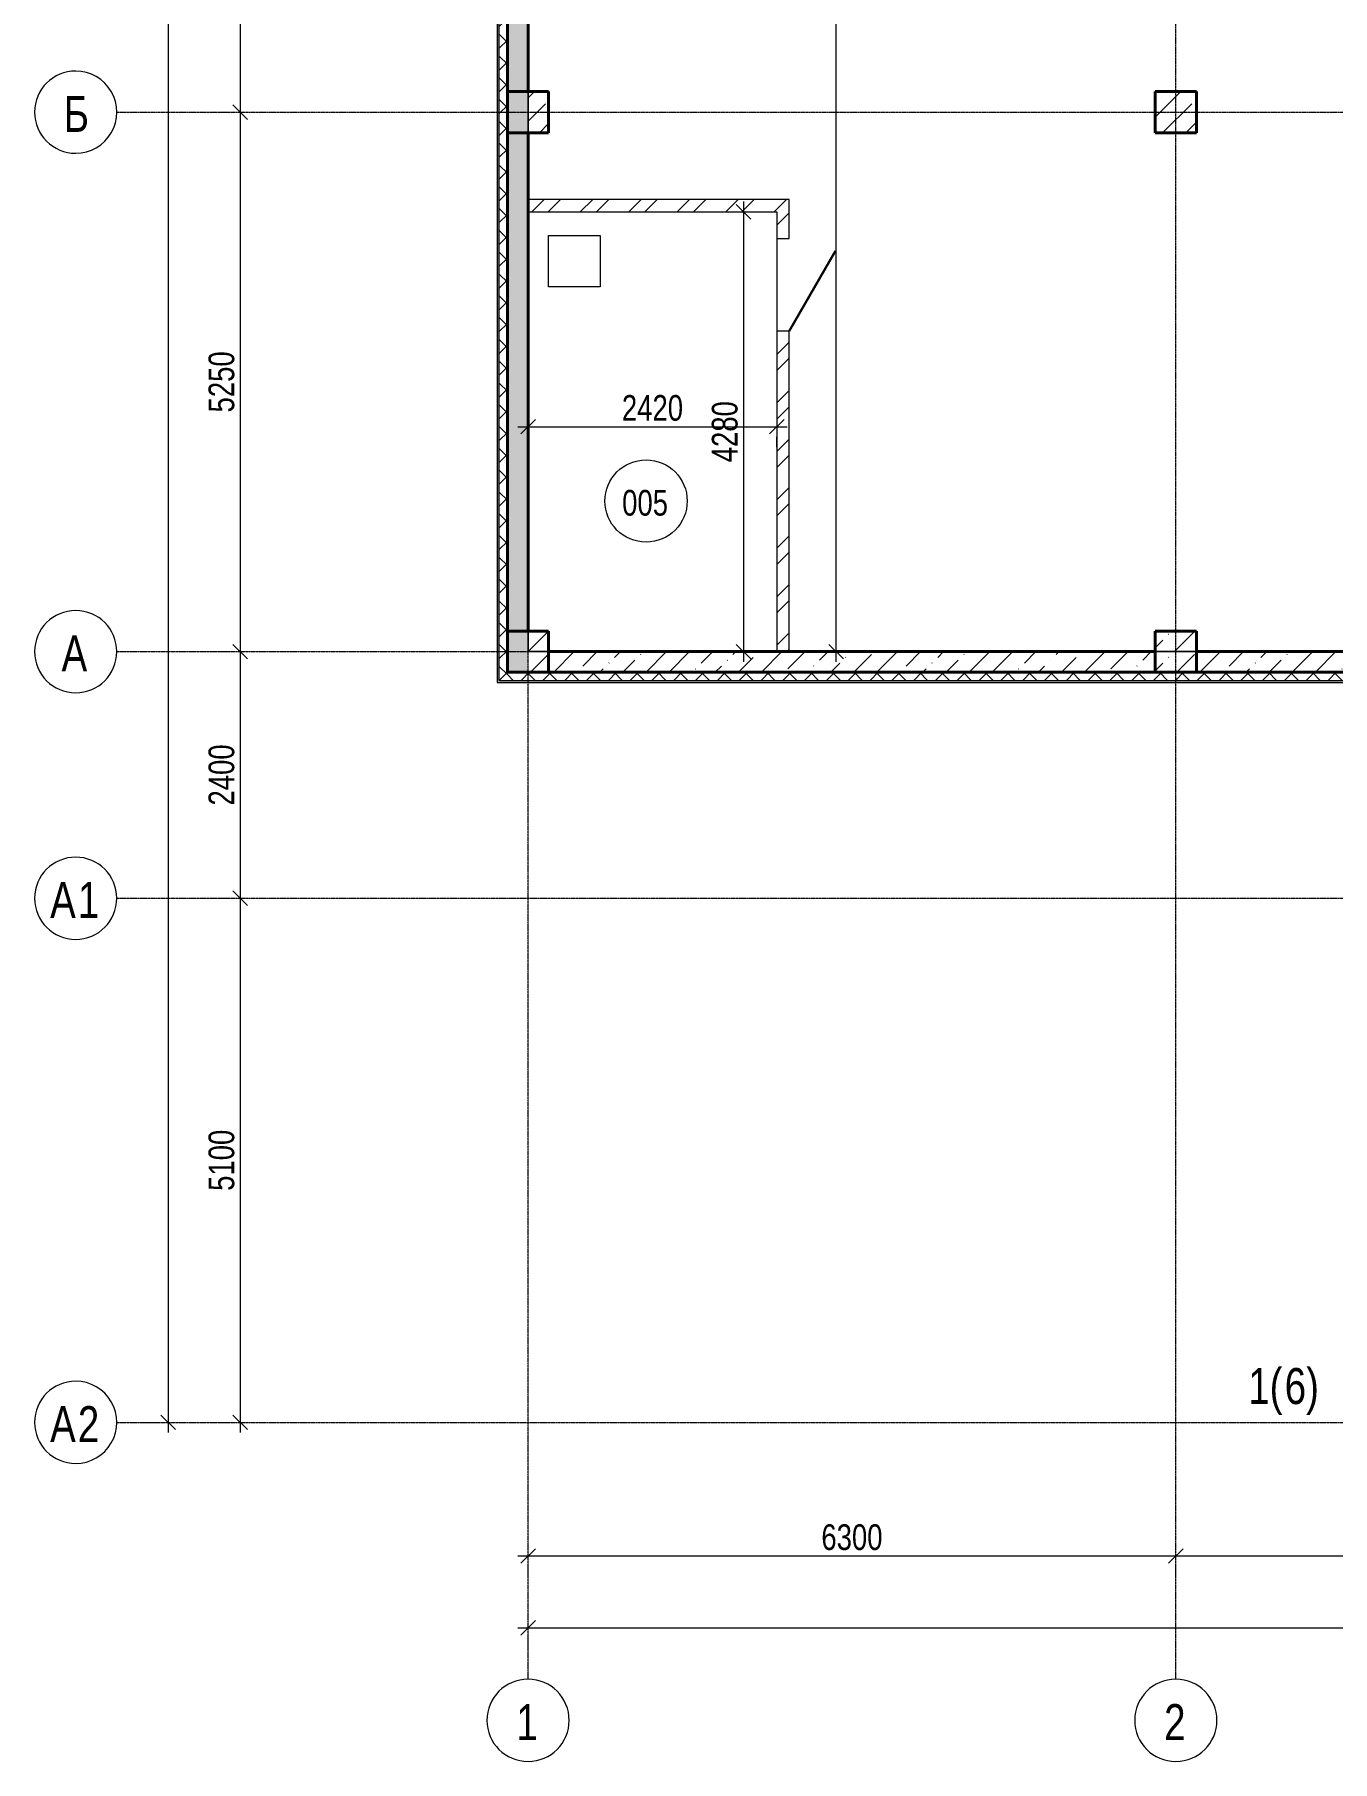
# Model space of a CAD drawing. Header units: millimetres. Extents: x -4800 to 3395395, y -34112 to 4253698.
# Drawn here: x -4800 to 7823, y -10800 to 6005 of the extents above; entities that cross this region are included whole.
import ezdxf

# ---------------------------------------------------------------- set-up
doc = ezdxf.new("R2010")
doc.units = ezdxf.units.MM
doc.linetypes.add('ADSK_Линия сетки', pattern=[25, 20, -2.5, 0, -2.5])
for name, color, linetype, lineweight in [('Двери', 7, 'Continuous', 18), ('Марки помещений', 7, 'Continuous', 20), ('Несущие колонны', 7, 'Continuous', 18), ('Оси', 7, 'Continuous', 9), ('Перекрытие', 7, 'Continuous', 18), ('Размеры', 7, 'Continuous', 9), ('Разрезы', 7, 'Continuous', 9), ('Стены несущие', 7, 'Continuous', 40), ('Стены отделка', 7, 'Continuous', 40), ('Стены перегородки', 7, 'Continuous', 40), ('Стены штриховка', 7, 'Continuous', 40)]:
    doc.layers.add(name, color=color, linetype=linetype, lineweight=lineweight)
doc.styles.add('Century Gothic', font='GOTHIC.TTF', dxfattribs={"width": 0.8, "height": 350})
doc.styles.add('Century Gothic_1', font='GOTHIC.TTF', dxfattribs={"width": 0.8, "height": 250})
doc.dimstyles.new('SK_Основной_2_5', dxfattribs={"dimscale": 304.8, "dimtxt": 261.042067, "dimasz": 0.463911, "dimexe": 0.328084, "dimexo": 0.984252, "dimgap": 0.164042, "dimtad": 1, "dimdec": 3, "dimrnd": 0.001, "dimdsep": 46, "dimtxsty": 'Century Gothic_1', "dimblk1": 'OBLIQUE', "dimblk2": 'OBLIQUE', "dimsah": 1, "dimcen": 0.09, "dimdle": 0.328084, "dimazin": 2, "dimtfac": 1, "dimtdec": 4, "dimtix": 1, "dimtmove": 0, "dimatfit": 3, "dimfxl": 1, "dimtvp": 1, "dimtolj": 1, "dimtzin": 0, "dimlwd": 20, "dimlwe": 20, "dimarcsym": 2})
pattern_1 = [(45, (0, 0), (84.1903, 308.6967), [396.875, -79.375, 3.353, -76.022])]
pattern_2 = [(45, (0, 0), (-224.506, 224.506), []), (45, (224.5, 0), (-224.506, 224.506), [396.875, -79.375, 3.353, -76.022])]
pattern_3 = [(45, (0, 0), (-235.732, 235.732), []), (45, (157.15, 0), (-235.732, 235.732), [])]
pattern_4 = [(0, (0, 0), (406.4, 101.6), [33.528, -271.272, 33.528, -271.272, -1625.6]), (0, (0, 0), (406.4, 101.6), [-609.6, 33.528, -576.072, 33.528, -271.272, -711.2]), (0, (0, 0), (406.4, 101.6), [-1524, 33.528, -169.672, 33.528, -474.472]), (120, (152.4, 50.8), (-291.1882, 301.15272), [33.528, -271.272, 33.528, -271.272, -1625.6]), (120, (152.4, 50.8), (-291.1882, 301.15272), [-609.6, 33.528, -576.072, 33.528, -271.272, -711.2]), (120, (152.4, 50.8), (-291.1882, 301.15272), [-1524, 33.528, -169.672, 33.528, -474.472]), (240, (203.2, 254), (-115.2118, -402.75272), [33.528, -271.272, 33.528, -271.272, -1625.6]), (240, (203.2, 254), (-115.2118, -402.75272), [-609.6, 33.528, -576.072, 33.528, -271.272, -711.2]), (240, (203.2, 254), (-115.2118, -402.75272), [-1524, 33.528, -169.672, 33.528, -474.472])]
pattern_5 = [(45, (0, 0), (-106.066, 106.066), []), (135, (0, 0), (-106.066, -106.066), [])]

# ---------------------------------------------------------------- blocks, each defined once
blk = doc.blocks.new('ADSK_КолоннаЖБ_Прямоугольная - 400x400 мм-1096394-ПД_КР_О_ПЭ_-01 Подвал')
at = {"layer": 'Несущие колонны', "lineweight": 40}
for p, q in [((-200, 200), (200, 200)), ((-200, -200), (-200, 200)), ((200, 200), (200, -200)), ((200, -200), (-200, -200))]:
    blk.add_line(p, q, dxfattribs=at)
blk = doc.blocks.new('SK_Дверь_1 - Левая-983238-ПД_КР_О_ПЭ_-01 Подвал')
at = {"layer": 'Двери', "lineweight": 30}
blk.add_line((450, 60), (-329, 510), dxfattribs=at)
blk = doc.blocks.new('Ось сетки - Круг_Ø8 мм-6577-ПД_КР_О_ПЭ_-01 Подвал')
at = {"layer": 'Оси', "lineweight": 20}
for start, end in [(360, 180), (180, 360)]:
    blk.add_arc((0, 0), 4, start, end, dxfattribs=at)
blk = doc.blocks.new('_Oblique')
at = {"color": 0, "linetype": 'ByBlock', "lineweight": -2}
blk.add_line((-0.5, -0.5), (0.5, 0.5), dxfattribs=at)
blk = doc.blocks.new('DIMBLOCK1-ПД_КР_О_ПЭ_-01 Подвал')
at = {"layer": 'Defpoints', "color": 0, "transparency": 16777216}
for p in [(0, -8700), (6300, -8700), (6300, -8800)]:
    blk.add_point(p, dxfattribs=at)
at = {"layer": 'Размеры', "color": 0, "lineweight": 20, "transparency": 16777216}
for p, q in [((-100, -8800), (6400, -8800)), ((0, -9000), (0, -8900)), ((6300, -9000), (6300, -8900))]:
    blk.add_line(p, q, dxfattribs=at)
at = {"layer": 'Размеры', "color": 0, "lineweight": 20, "transparency": 16777216, "xscale": 141.4, "yscale": 141.4, "zscale": 141.4, "rotation": 180}
blk.add_blockref('_Oblique', (0, -8800), dxfattribs=at)
at = {"layer": 'Размеры', "color": 0, "lineweight": 20, "transparency": 16777216, "xscale": 141.4, "yscale": 141.4, "zscale": 141.4}
blk.add_blockref('_Oblique', (6300, -8800), dxfattribs=at)
at = {"layer": 'Размеры', "color": 0, "lineweight": 20, "transparency": 16777216, "insert": (3150, -8619), "char_height": 250, "attachment_point": 5, "style": 'Century Gothic_1'}
blk.add_mtext('\\A1;6300', dxfattribs=at)
blk = doc.blocks.new('DIMBLOCK2-ПД_КР_О_ПЭ_-01 Подвал')
at = {"layer": 'Defpoints', "color": 0, "transparency": 16777216}
for p in [(6300, -8700), (12600, -8700), (12600, -8800)]:
    blk.add_point(p, dxfattribs=at)
at = {"layer": 'Размеры', "color": 0, "lineweight": 20, "transparency": 16777216}
for p, q in [((6200, -8800), (12700, -8800)), ((6300, -9000), (6300, -8900)), ((12600, -9000), (12600, -8900))]:
    blk.add_line(p, q, dxfattribs=at)
at = {"layer": 'Размеры', "color": 0, "lineweight": 20, "transparency": 16777216, "xscale": 141.4, "yscale": 141.4, "zscale": 141.4, "rotation": 180}
blk.add_blockref('_Oblique', (6300, -8800), dxfattribs=at)
at = {"layer": 'Размеры', "color": 0, "lineweight": 20, "transparency": 16777216, "xscale": 141.4, "yscale": 141.4, "zscale": 141.4}
blk.add_blockref('_Oblique', (12600, -8800), dxfattribs=at)
at = {"layer": 'Размеры', "color": 0, "lineweight": 20, "transparency": 16777216, "insert": (9450, -8619), "char_height": 250, "attachment_point": 5, "style": 'Century Gothic_1'}
blk.add_mtext('\\A1;6300', dxfattribs=at)
blk = doc.blocks.new('DIMBLOCK4-ПД_КР_О_ПЭ_-01 Подвал')
at = {"layer": 'Defpoints', "color": 0, "transparency": 16777216}
for p in [(0, -9400), (18900, -9400), (18900, -9500)]:
    blk.add_point(p, dxfattribs=at)
at = {"layer": 'Размеры', "color": 0, "lineweight": 20, "transparency": 16777216}
for p, q in [((-100, -9500), (19000, -9500)), ((0, -9700), (0, -9600)), ((18900, -9700), (18900, -9600))]:
    blk.add_line(p, q, dxfattribs=at)
at = {"layer": 'Размеры', "color": 0, "lineweight": 20, "transparency": 16777216, "xscale": 141.4, "yscale": 141.4, "zscale": 141.4, "rotation": 180}
blk.add_blockref('_Oblique', (0, -9500), dxfattribs=at)
at = {"layer": 'Размеры', "color": 0, "lineweight": 20, "transparency": 16777216, "xscale": 141.4, "yscale": 141.4, "zscale": 141.4}
blk.add_blockref('_Oblique', (18900, -9500), dxfattribs=at)
at = {"layer": 'Размеры', "color": 0, "lineweight": 20, "transparency": 16777216, "insert": (9450, -9319), "char_height": 250, "attachment_point": 5, "style": 'Century Gothic_1'}
blk.add_mtext('\\A1;18900', dxfattribs=at)
blk = doc.blocks.new('DIMBLOCK7-ПД_КР_О_ПЭ_-01 Подвал')
at = {"layer": 'Defpoints', "color": 0, "transparency": 16777216}
for p in [(-2700, 10500), (-2800, 5250), (-2700, 5250)]:
    blk.add_point(p, dxfattribs=at)
at = {"layer": 'Размеры', "color": 0, "lineweight": 20, "transparency": 16777216}
for p, q in [((-2800, 10600), (-2800, 5150)), ((-3000, 10500), (-2900, 10500)), ((-3000, 5250), (-2900, 5250))]:
    blk.add_line(p, q, dxfattribs=at)
at = {"layer": 'Размеры', "color": 0, "lineweight": 20, "transparency": 16777216, "xscale": 141.4, "yscale": 141.4, "zscale": 141.4}
for p, rotation in [((-2800, 10500), 90), ((-2800, 5250), 270)]:
    blk.add_blockref('_Oblique', p, dxfattribs=dict(at, rotation=rotation))
at = {"layer": 'Размеры', "color": 0, "lineweight": 20, "transparency": 16777216, "insert": (-2981, 7875), "char_height": 250, "attachment_point": 5, "rotation": 90, "style": 'Century Gothic_1'}
blk.add_mtext('\\A1;5250', dxfattribs=at)
blk = doc.blocks.new('DIMBLOCK8-ПД_КР_О_ПЭ_-01 Подвал')
at = {"layer": 'Defpoints', "color": 0, "transparency": 16777216}
for p in [(-2700, 5250), (-2800, 0), (-2700, 0)]:
    blk.add_point(p, dxfattribs=at)
at = {"layer": 'Размеры', "color": 0, "lineweight": 20, "transparency": 16777216}
for p, q in [((-3000, 5250), (-2900, 5250)), ((-2800, 5350), (-2800, -100)), ((-3000, 0), (-2900, 0))]:
    blk.add_line(p, q, dxfattribs=at)
at = {"layer": 'Размеры', "color": 0, "lineweight": 20, "transparency": 16777216, "xscale": 141.4, "yscale": 141.4, "zscale": 141.4}
for p, rotation in [((-2800, 5250), 90), ((-2800, 0), 270)]:
    blk.add_blockref('_Oblique', p, dxfattribs=dict(at, rotation=rotation))
at = {"layer": 'Размеры', "color": 0, "lineweight": 20, "transparency": 16777216, "insert": (-2981, 2625), "char_height": 250, "attachment_point": 5, "rotation": 90, "style": 'Century Gothic_1'}
blk.add_mtext('\\A1;5250', dxfattribs=at)
blk = doc.blocks.new('DIMBLOCK9-ПД_КР_О_ПЭ_-01 Подвал')
at = {"layer": 'Defpoints', "color": 0, "transparency": 16777216}
for p in [(-2700, 0), (-2800, -2400), (-2700, -2400)]:
    blk.add_point(p, dxfattribs=at)
at = {"layer": 'Размеры', "color": 0, "lineweight": 20, "transparency": 16777216}
for p, q in [((-2800, 100), (-2800, -2500)), ((-3000, 0), (-2900, 0)), ((-3000, -2400), (-2900, -2400))]:
    blk.add_line(p, q, dxfattribs=at)
at = {"layer": 'Размеры', "color": 0, "lineweight": 20, "transparency": 16777216, "xscale": 141.4, "yscale": 141.4, "zscale": 141.4}
for p, rotation in [((-2800, 0), 90), ((-2800, -2400), 270)]:
    blk.add_blockref('_Oblique', p, dxfattribs=dict(at, rotation=rotation))
at = {"layer": 'Размеры', "color": 0, "lineweight": 20, "transparency": 16777216, "insert": (-2981, -1200), "char_height": 250, "attachment_point": 5, "rotation": 90, "style": 'Century Gothic_1'}
blk.add_mtext('\\A1;2400', dxfattribs=at)
blk = doc.blocks.new('DIMBLOCK10-ПД_КР_О_ПЭ_-01 Подвал')
at = {"layer": 'Defpoints', "color": 0, "transparency": 16777216}
for p in [(-2700, -2400), (-2800, -7500), (-2700, -7500)]:
    blk.add_point(p, dxfattribs=at)
at = {"layer": 'Размеры', "color": 0, "lineweight": 20, "transparency": 16777216}
for p, q in [((-2800, -2300), (-2800, -7600)), ((-3000, -2400), (-2900, -2400)), ((-3000, -7500), (-2900, -7500))]:
    blk.add_line(p, q, dxfattribs=at)
at = {"layer": 'Размеры', "color": 0, "lineweight": 20, "transparency": 16777216, "xscale": 141.4, "yscale": 141.4, "zscale": 141.4}
for p, rotation in [((-2800, -2400), 90), ((-2800, -7500), 270)]:
    blk.add_blockref('_Oblique', p, dxfattribs=dict(at, rotation=rotation))
at = {"layer": 'Размеры', "color": 0, "lineweight": 20, "transparency": 16777216, "insert": (-2981, -4950), "char_height": 250, "attachment_point": 5, "rotation": 90, "style": 'Century Gothic_1'}
blk.add_mtext('\\A1;5100', dxfattribs=at)
blk = doc.blocks.new('DIMBLOCK11-ПД_КР_О_ПЭ_-01 Подвал')
at = {"layer": 'Defpoints', "color": 0, "transparency": 16777216}
for p in [(-3400, 21000), (-3500, -7500), (-3400, -7500)]:
    blk.add_point(p, dxfattribs=at)
at = {"layer": 'Размеры', "color": 0, "lineweight": 20, "transparency": 16777216}
for p, q in [((-3500, 21100), (-3500, -7600)), ((-3700, 21000), (-3600, 21000)), ((-3700, -7500), (-3600, -7500))]:
    blk.add_line(p, q, dxfattribs=at)
at = {"layer": 'Размеры', "color": 0, "lineweight": 20, "transparency": 16777216, "xscale": 141.4, "yscale": 141.4, "zscale": 141.4}
for p, rotation in [((-3500, 21000), 90), ((-3500, -7500), 270)]:
    blk.add_blockref('_Oblique', p, dxfattribs=dict(at, rotation=rotation))
at = {"layer": 'Размеры', "color": 0, "lineweight": 20, "transparency": 16777216, "insert": (-3681, 6750), "char_height": 250, "attachment_point": 5, "rotation": 90, "style": 'Century Gothic_1'}
blk.add_mtext('\\A1;28500', dxfattribs=at)
blk = doc.blocks.new('DIMBLOCK18-ПД_КР_О_ПЭ_-01 Подвал')
at = {"layer": 'Defpoints', "color": 0, "transparency": 16777216}
for p in [(2896, 21000), (2996, 21000), (2896, 0)]:
    blk.add_point(p, dxfattribs=at)
at = {"layer": 'Размеры', "color": 0, "lineweight": 20, "transparency": 16777216}
for p, q in [((2996, -100), (2996, 21100)), ((3196, 21000), (3096, 21000)), ((3196, 0), (3096, 0))]:
    blk.add_line(p, q, dxfattribs=at)
at = {"layer": 'Размеры', "color": 0, "lineweight": 20, "transparency": 16777216, "xscale": 141.4, "yscale": 141.4, "zscale": 141.4}
for p, rotation in [((2996, 21000), 90), ((2996, 0), 270)]:
    blk.add_blockref('_Oblique', p, dxfattribs=dict(at, rotation=rotation))
at = {"layer": 'Размеры', "color": 0, "lineweight": 20, "transparency": 16777216, "insert": (2814, 10500), "char_height": 250, "attachment_point": 5, "rotation": 90, "style": 'Century Gothic_1'}
blk.add_mtext('\\A1;21000', dxfattribs=at)
blk = doc.blocks.new('SK_Марка_Помещение_ОдноЗначение - Номер-247393-ПД_КР_О_ПЭ_-01 Подвал')
at = {"layer": 'Марки помещений'}
blk.add_circle((0, 0), 4, dxfattribs=at)
blk = doc.blocks.new('DIMBLOCK19-ПД_КР_О_ПЭ_-01 Подвал')
at = {"layer": 'Defpoints', "color": 0, "transparency": 16777216}
for p in [(0, 2289), (2420, 2289), (2420, 2189)]:
    blk.add_point(p, dxfattribs=at)
at = {"layer": 'Размеры', "color": 0, "lineweight": 20, "transparency": 16777216}
for p, q in [((-100, 2189), (2520, 2189)), ((0, 1989), (0, 2089)), ((2420, 1989), (2420, 2089))]:
    blk.add_line(p, q, dxfattribs=at)
at = {"layer": 'Размеры', "color": 0, "lineweight": 20, "transparency": 16777216, "xscale": 141.4, "yscale": 141.4, "zscale": 141.4, "rotation": 180}
blk.add_blockref('_Oblique', (0, 2189), dxfattribs=at)
at = {"layer": 'Размеры', "color": 0, "lineweight": 20, "transparency": 16777216, "xscale": 141.4, "yscale": 141.4, "zscale": 141.4}
blk.add_blockref('_Oblique', (2420, 2189), dxfattribs=at)
at = {"layer": 'Размеры', "color": 0, "lineweight": 20, "transparency": 16777216, "insert": (1210, 2370), "char_height": 250, "attachment_point": 5, "style": 'Century Gothic_1'}
blk.add_mtext('\\A1;2420', dxfattribs=at)
blk = doc.blocks.new('DIMBLOCK20-ПД_КР_О_ПЭ_-01 Подвал')
at = {"layer": 'Defpoints', "color": 0, "transparency": 16777216}
for p in [(2195, 4280), (2095, 0), (2195, 0)]:
    blk.add_point(p, dxfattribs=at)
at = {"layer": 'Размеры', "color": 0, "lineweight": 20, "transparency": 16777216}
for p, q in [((2095, 4380), (2095, -100)), ((1895, 4280), (1995, 4280)), ((1895, 0), (1995, 0))]:
    blk.add_line(p, q, dxfattribs=at)
at = {"layer": 'Размеры', "color": 0, "lineweight": 20, "transparency": 16777216, "xscale": 141.4, "yscale": 141.4, "zscale": 141.4}
for p, rotation in [((2095, 4280), 90), ((2095, 0), 270)]:
    blk.add_blockref('_Oblique', p, dxfattribs=dict(at, rotation=rotation))
at = {"layer": 'Размеры', "color": 0, "lineweight": 20, "transparency": 16777216, "insert": (1914, 2140), "char_height": 250, "attachment_point": 5, "rotation": 90, "style": 'Century Gothic_1'}
blk.add_mtext('\\A1;4280', dxfattribs=at)

msp = doc.modelspace()

# ---------------------------------------------------------------- hatches: boundary and pattern name
at = {"layer": 'Несущие колонны', "lineweight": 9}
h = msp.add_hatch(dxfattribs=at)
h.set_pattern_fill('FP_4', color=256, style=0, pattern_type=2)
h.set_pattern_definition(pattern_2)
h.paths.add_polyline_path([(200, 5050), (200, 5450), (0, 5450), (0, 5050)], flags=0)
h = msp.add_hatch(dxfattribs=at)
h.set_pattern_fill('FP_4', color=256, style=0, pattern_type=2)
h.set_pattern_definition(pattern_2)
h.paths.add_polyline_path([(6500, 5050), (6500, 5450), (6100, 5450), (6100, 5050)], flags=0)
h = msp.add_hatch(dxfattribs=at)
h.set_pattern_fill('FP_4', color=256, style=0, pattern_type=2)
h.set_pattern_definition(pattern_2)
h.paths.add_polyline_path([(200, 0), (200, 200), (0, 200), (0, 0)], flags=0)
h = msp.add_hatch(dxfattribs=at)
h.set_pattern_fill('FP_4', color=256, style=0, pattern_type=2)
h.set_pattern_definition(pattern_2)
h.paths.add_polyline_path([(6500, 0), (6500, 200), (6100, 200), (6100, 0)], flags=0)
at = {"layer": 'Стены штриховка', "lineweight": 9}
h = msp.add_hatch(dxfattribs=at)
h.set_pattern_fill('FP_6', color=256, style=0, pattern_type=2)
h.set_pattern_definition(pattern_4)
h.paths.add_polyline_path([(-280, -300), (-280, 21280), (-300, 21280), (-300, -300)], flags=0)
h = msp.add_hatch(dxfattribs=at)
h.set_pattern_fill('FP_5', color=256, style=0, pattern_type=2)
h.set_pattern_definition(pattern_5)
h.paths.add_polyline_path([(-200, -280), (-200, 21200), (-280, 21200), (-280, -280)], flags=0)
h = msp.add_hatch(dxfattribs=at)
h.set_pattern_fill('FP_1', color=256, style=0, pattern_type=2)
h.set_pattern_definition(pattern_1)
h.paths.add_polyline_path([(-200, -200), (0, -200), (0, 21000), (-200, 21000), (-200, 190.7499)], flags=0)
h = msp.add_hatch(dxfattribs=at)
h.set_pattern_fill('FP_3', color=256, style=0, pattern_type=2)
h.set_pattern_definition(pattern_3)
h.paths.add_polyline_path([(2420, 4280), (2420, 4400), (0, 4400), (0, 4280)], flags=0)
h = msp.add_hatch(dxfattribs=at)
h.set_pattern_fill('FP_3', color=256, style=0, pattern_type=2)
h.set_pattern_definition(pattern_3)
h.paths.add_polyline_path([(2540, 0), (2540, 3120), (2420, 3120), (2420, 0)], flags=0)
h.paths.add_polyline_path([(2540, 4020), (2540, 4400), (2420, 4400), (2420, 4020)], flags=0)
h = msp.add_hatch(dxfattribs=at)
h.set_pattern_fill('FP_1', color=256, style=0, pattern_type=2)
h.set_pattern_definition(pattern_1)
h.paths.add_polyline_path([(10200, -200), (10200, 0), (0, 0), (0, -200), (8342.7612, -200)], flags=0)
h = msp.add_hatch(dxfattribs=at)
h.set_pattern_fill('FP_6', color=256, style=0, pattern_type=2)
h.set_pattern_definition(pattern_4)
h.paths.add_polyline_path([(10100, -300), (10120, -300), (10120, -280), (-280, -280), (-280, -300), (8342.7612, -300)], flags=0)
h = msp.add_hatch(dxfattribs=at)
h.set_pattern_fill('FP_5', color=256, style=0, pattern_type=2)
h.set_pattern_definition(pattern_5)
h.paths.add_polyline_path([(10120, -280), (10200, -280), (10200, -200), (-200, -200), (-200, -280), (8342.7612, -280)], flags=0)

# ---------------------------------------------------------------- linework, layer by layer
at = {"layer": 'Несущие колонны'}
for p, q in [((0, 5450), (0, 5050)), ((0, 200), (0, 0)), ((0, 0), (200, 0)), ((6100, 0), (6500, 0))]:
    msp.add_line(p, q, dxfattribs=at)
at = {"layer": 'Несущие колонны', "lineweight": 40}
for p, q in [((200, 5450), (0, 5450)), ((200, 5050), (200, 5450)), ((6500, 5450), (6100, 5450)), ((6100, 5450), (6100, 5050)), ((6500, 5050), (6500, 5450)), ((0, 5050), (200, 5050)), ((6100, 5050), (6500, 5050)), ((200, 200), (0, 200)), ((200, 0), (200, 200)), ((6500, 200), (6100, 200)), ((6100, 200), (6100, 0)), ((6500, 0), (6500, 200))]:
    msp.add_line(p, q, dxfattribs=at)
at = {"layer": 'Оси', "linetype": 'ADSK_Линия сетки'}
for p, q in [((0, -10000), (0, 23000)), ((6300, -10000), (6300, 23000)), ((-4000, 5250), (20000, 5250)), ((-4000, 0), (20000, 0)), ((-4000, -2400), (20000, -2400)), ((-4000, -7500), (20000, -7500))]:
    msp.add_line(p, q, dxfattribs=at)
at = {"layer": 'Перекрытие'}
for p, q in [((200, 3550), (200, 4050)), ((200, 4050), (700, 4050)), ((700, 4050), (700, 3550)), ((2420, 4020), (2420, 3120)), ((700, 3550), (200, 3550))]:
    msp.add_line(p, q, dxfattribs=at)
at = {"layer": 'Стены несущие'}
for p, q in [((-200, 21200), (-200, -200)), ((0, 5450), (0, 10300)), ((0, 200), (0, 5050)), ((6100, 0), (200, 0)), ((10500, 0), (6500, 0)), ((-200, -200), (10200, -200))]:
    msp.add_line(p, q, dxfattribs=at)
at = {"layer": 'Стены отделка', "color": 8, "lineweight": 18, "true_color": 0x808080}
for p, q in [((-300, 21300), (-300, -300)), ((-300, -300), (10100, -300))]:
    msp.add_line(p, q, dxfattribs=at)
at = {"layer": 'Стены перегородки', "lineweight": 18}
for p, q in [((2540, 4400), (0, 4400)), ((2540, 4020), (2540, 4400)), ((0, 4280), (2420, 4280)), ((2420, 4280), (2420, 4020)), ((2420, 4020), (2540, 4020)), ((2540, 3120), (2420, 3120)), ((2420, 3120), (2420, 0)), ((2540, 0), (2540, 3120))]:
    msp.add_line(p, q, dxfattribs=at)
at = {"layer": 'Стены штриховка', "lineweight": 18}
for p, q in [((-280, -280), (-280, 21280)), ((0, 5050), (0, 5450)), ((0, 0), (0, 200)), ((200, 0), (0, 0)), ((6500, 0), (6100, 0)), ((-280, -280), (10120, -280))]:
    msp.add_line(p, q, dxfattribs=at)

# ---------------------------------------------------------------- block references
at = {"layer": 'Двери', "rotation": 269.9999999999995}
msp.add_blockref('SK_Дверь_1 - Левая-983238-ПД_КР_О_ПЭ_-01 Подвал', (2480, 3570), dxfattribs=at)
at = {"layer": 'Марки помещений', "xscale": 99.99999999999993, "yscale": 99.99999999999993, "zscale": 99.99999999999993}
msp.add_blockref('SK_Марка_Помещение_ОдноЗначение - Номер-247393-ПД_КР_О_ПЭ_-01 Подвал', (1147.7194, 1465.5097), dxfattribs=at)
at = {"layer": 'Несущие колонны', "lineweight": 40}
for p in [(0, 5250), (6300, 5250), (0, 0), (6300, 0)]:
    msp.add_blockref('ADSK_КолоннаЖБ_Прямоугольная - 400x400 мм-1096394-ПД_КР_О_ПЭ_-01 Подвал', p, dxfattribs=at)
at = {"layer": 'Оси', "lineweight": 20, "xscale": 99.99999999999993, "yscale": 99.99999999999993, "zscale": 99.99999999999993}
for p, rotation in [((-4400, 5250), 269.9999999999995), ((-4400, 0), 269.9999999999994), ((-4400, -2400), 269.9999999999994), ((-4400, -7500), 269.9999999999995)]:
    msp.add_blockref('Ось сетки - Круг_Ø8 мм-6577-ПД_КР_О_ПЭ_-01 Подвал', p, dxfattribs=dict(at, rotation=rotation))
for p in [(0, -10400), (6300, -10400)]:
    msp.add_blockref('Ось сетки - Круг_Ø8 мм-6577-ПД_КР_О_ПЭ_-01 Подвал', p, dxfattribs=at)

# ---------------------------------------------------------------- texts
at = {"layer": 'Марки помещений', "lineweight": 9, "insert": (914.9198, 1573.4396), "char_height": 250, "width": 557.9745, "attachment_point": 1, "style": 'Century Gothic_1'}
msp.add_mtext('005', dxfattribs=at)
at = {"layer": 'Оси', "char_height": 350, "attachment_point": 1, "style": 'Century Gothic'}
for s, insert, width in [('\\fCentury Gothic|b0|i0|c204|p34|;\\W.8;Б', (-4516.351, 5407.6923), 275.7805), ('\\fCentury Gothic|b0|i0|c204|p34|;\\W.8;А', (-4537.551, 157.6923), 327.0885), ('\\fCentury Gothic|b0|i0|c204|p34|;\\W.8;А', (-4648.751, -2242.3077), 327.0885), ('\\fCentury Gothic|b0|i0|c204|p34|;\\W.8;1', (-4378.876, -2242.3077), 269.367), ('\\fCentury Gothic|b0|i0|c204|p34|;\\W.8;А', (-4648.751, -7342.3077), 327.0885), ('\\fCentury Gothic|b0|i0|c204|p34|;\\W.8;2', (-4378.876, -7342.3077), 269.367), ('\\fCentury Gothic|b0|i0|c204|p34|;\\W.8;1', (-113.6715, -10241.9302), 269.367), ('\\fCentury Gothic|b0|i0|c204|p34|;\\W.8;2', (6186.3285, -10241.9302), 269.367)]:
    msp.add_mtext(s, dxfattribs=dict(at, insert=insert, width=width))
at = {"layer": 'Разрезы', "char_height": 350, "attachment_point": 1, "style": 'Century Gothic'}
for s, insert, width in [('1(', (7004.5253, -6971.9374), 429.7045), ('6)', (7359.0669, -6971.9374), 442.5315)]:
    msp.add_mtext(s, dxfattribs=dict(at, insert=insert, width=width))

# ---------------------------------------------------------------- dimensions: what is measured, and where the dimension line sits
at = {"layer": 'Размеры', "lineweight": 20}
for base, p1, p2, override, picture, middle in [((-3500, -7500), (-3400.0151, 21000), (-3400.0151, -7500), {"dimpost": '<>', "dimfxl": 28500}, 'DIMBLOCK11-ПД_КР_О_ПЭ_-01 Подвал', (-3681.2882, 6750)), ((2995.6195, 21000), (2895.6346, 0), (2895.6346, 21000), {"dimpost": '<>', "dimfxl": 21000}, 'DIMBLOCK18-ПД_КР_О_ПЭ_-01 Подвал', (2814.3312, 10500)), ((-2800, 5250), (-2700.0151, 10500), (-2700.0151, 5250), {"dimpost": '<>', "dimfxl": 5250}, 'DIMBLOCK7-ПД_КР_О_ПЭ_-01 Подвал', (-2981.2882, 7875)), ((-2800, 0), (-2700.0151, 5250), (-2700.0151, 0), {"dimpost": '<>', "dimfxl": 5250}, 'DIMBLOCK8-ПД_КР_О_ПЭ_-01 Подвал', (-2981.2882, 2625)), ((2094.8127, 0), (2194.7976, 4280), (2194.7976, 0), {"dimpost": '<>', "dimfxl": 4280}, 'DIMBLOCK20-ПД_КР_О_ПЭ_-01 Подвал', (1913.5244, 2140)), ((-2800, -2400), (-2700.0151, 0), (-2700.0151, -2400), {"dimpost": '<>', "dimfxl": 2400}, 'DIMBLOCK9-ПД_КР_О_ПЭ_-01 Подвал', (-2981.2882, -1200)), ((-2800, -7500), (-2700.0151, -2400), (-2700.0151, -7500), {"dimpost": '<>', "dimfxl": 5100}, 'DIMBLOCK10-ПД_КР_О_ПЭ_-01 Подвал', (-2981.2882, -4950))]:
    dim = msp.add_linear_dim(base=base, p1=p1, p2=p2, angle=90, dimstyle='SK_Основной_2_5', override=override, dxfattribs=at)
    dim.commit()
    dim.dimension.update_dxf_attribs({"geometry": picture, "text_midpoint": middle})
for base, p1, p2, override, picture, middle in [((2420, 2188.7318), (0, 2288.7167), (2420, 2288.7167), {"dimpost": '<>', "dimfxl": 2420}, 'DIMBLOCK19-ПД_КР_О_ПЭ_-01 Подвал', (1210, 2370.0201)), ((6300, -8800), (0, -8700.0151), (6300, -8700.0151), {"dimpost": '<>', "dimfxl": 6300}, 'DIMBLOCK1-ПД_КР_О_ПЭ_-01 Подвал', (3150, -8618.7118)), ((12600, -8800), (6300, -8700.0151), (12600, -8700.0151), {"dimpost": '<>', "dimfxl": 6300}, 'DIMBLOCK2-ПД_КР_О_ПЭ_-01 Подвал', (9450, -8618.7118)), ((18900, -9500), (0, -9400.0151), (18900, -9400.0151), {"dimpost": '<>', "dimfxl": 18900}, 'DIMBLOCK4-ПД_КР_О_ПЭ_-01 Подвал', (9450, -9318.7118))]:
    dim = msp.add_linear_dim(base=base, p1=p1, p2=p2, dimstyle='SK_Основной_2_5', override=override, dxfattribs=at)
    dim.commit()
    dim.dimension.update_dxf_attribs({"geometry": picture, "text_midpoint": middle})

doc.saveas('drawing.dxf')
